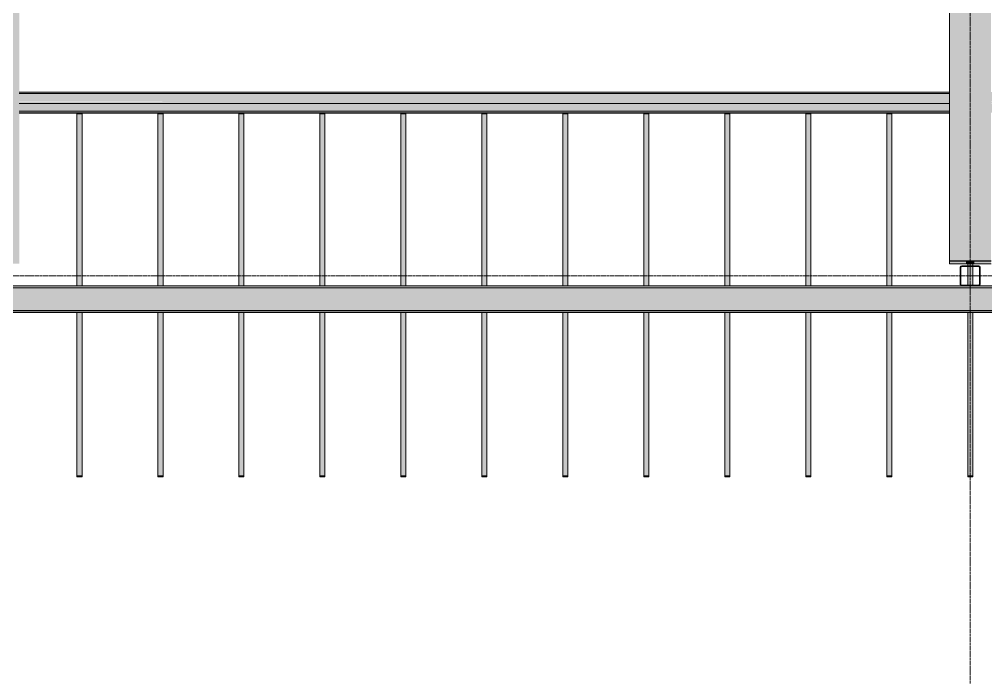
# Model space of a CAD drawing. Header units: inches. Extents: x 20139 to 37433, y -23296 to -20170.
# Drawn here: x 25408.1 to 25696, y -22904.1 to -22707.9 of the extents above; entities that cross this region are included whole.
import ezdxf

# ---------------------------------------------------------------- set-up
doc = ezdxf.new("R2010")
doc.units = ezdxf.units.IN
doc.header["$MEASUREMENT"] = 0
doc.linetypes.add('Grid Line 1_2_', pattern=[0.875, 0.5, -0.125, 0.125, -0.125])
for name, color, linetype, lineweight in [('S-BEAM', 12, 'Continuous', 9), ('S-COLS', 52, 'Continuous', 9), ('S-GRID', 1, 'Continuous', 9)]:
    doc.layers.add(name, color=color, linetype=linetype, lineweight=lineweight)

# ---------------------------------------------------------------- blocks, each defined once
blk = doc.blocks.new('HSS-Hollow Structural Section-Column - HSS6X6X1_4-V9-Structural Framing')
at = {"layer": 'S-COLS'}
h = blk.add_hatch(dxfattribs=at)
h.set_pattern_fill('FP_6', color=256, style=0, pattern_type=2)
h.set_pattern_definition([(225, (25691.39, -22784.303), (23.758788, -23.758788), []), (225, (25691.39, -22820.303), (23.758788, -23.758788), [])])
h.paths.add_polyline_path([(-2.53, 3), (-2.86, 2.86), (-3, 2.53), (-2.7, 2.7)], flags=0)
h.paths.add_polyline_path([(2.53, 3), (2.7, 2.7), (3, 2.53), (2.86, 2.86)], flags=0)
h.paths.add_polyline_path([(-2.53, 3), (-2.53, 2.77), (2.53, 2.77), (2.53, 3)], flags=0)
h.paths.add_polyline_path([(-3, -2.53), (-2.86, -2.86), (-2.53, -3), (-2.7, -2.7)], flags=0)
h.paths.add_polyline_path([(-3, 2.53), (-3, -2.53), (-2.77, -2.53), (-2.77, 2.53)], flags=0)
h.paths.add_polyline_path([(3, -2.53), (2.7, -2.7), (2.53, -3), (2.86, -2.86)], flags=0)
h.paths.add_polyline_path([(2.77, 2.53), (2.77, -2.53), (3, -2.53), (3, 2.53)], flags=0)
h.paths.add_polyline_path([(-2.53, -2.77), (-2.53, -3), (2.53, -3), (2.53, -2.77)], flags=0)
at = {"layer": 'S-COLS', "lineweight": 15}
for p, q in [((-2.53, 3), (2.53, 3)), ((-3, -2.53), (-3, 2.53)), ((-2.77, 2.53), (-2.77, -2.53)), ((2.53, 2.77), (-2.53, 2.77)), ((2.77, -2.53), (2.77, 2.53)), ((3, 2.53), (3, -2.53)), ((-2.53, -2.77), (2.53, -2.77)), ((2.53, -3), (-2.53, -3))]:
    blk.add_line(p, q, dxfattribs=at)
for centre, radius, start, end in [((-2.53, 2.53), 0.466, 90, 180), ((2.53, 2.53), 0.466, 360, 90), ((-2.53, 2.53), 0.233, 90, 180), ((2.53, 2.53), 0.233, 0, 90), ((-2.53, -2.53), 0.466, 180, 270), ((-2.53, -2.53), 0.233, 180, 270), ((2.53, -2.53), 0.466, 270, 360), ((2.53, -2.53), 0.233, 270, 360)]:
    blk.add_arc(centre, radius, start, end, dxfattribs=at)
blk = doc.blocks.new('W-Wide Flange - W21X166-782557-Structural Framing')
at = {"layer": 'S-BEAM'}
for points in [[(23668.28, -22779.87), (23671.09, -22779.87), (23671.09, -22368.05), (23658.69, -22368.05), (23658.69, -22779.87)], [(23671.09, -22780.75), (23671.09, -22779.92), (23666.16, -22779.92), (23666.16, -22780.75), (23668.28, -22780.75)]]:
    blk.add_hatch(color=256, dxfattribs=at).paths.add_polyline_path(points, flags=0)
blk = doc.blocks.new('W-Wide Flange - W21X166-V12-Structural Framing')
at = {"layer": 'S-BEAM'}
for points in [[(25685.19, -22779.87), (25697.59, -22779.87), (25697.59, -22360.55), (25691.39, -22360.55), (25691.39, -22368.05), (25685.19, -22368.05), (25685.19, -22762.9)], [(25690.13, -22780.75), (25690.13, -22779.92), (25685.19, -22779.92), (25685.19, -22780.75)], [(25690.13, -22780.75), (25691.02, -22780.71), (25690.98, -22779.92), (25690.13, -22779.92), (25690.13, -22780.75)], [(25691.77, -22780.71), (25691.77, -22779.96), (25691.02, -22779.96), (25691.02, -22780.71)], [(25697.59, -22780.75), (25697.59, -22779.92), (25692.66, -22779.92), (25692.66, -22780.75)]]:
    blk.add_hatch(color=256, dxfattribs=at).paths.add_polyline_path(points, flags=0)
h = blk.add_hatch(color=256, dxfattribs=at)
h.paths.add_polyline_path([(25692.03, -22779.92), (25691.77, -22779.96), (25691.8, -22780.72), (25692.03, -22780.74)], flags=0)
h.paths.add_polyline_path([(25692.21, -22779.92), (25692.03, -22779.92), (25692.03, -22780.74), (25692.21, -22780.74)], flags=0)
h.paths.add_polyline_path([(25692.66, -22780.75), (25692.65, -22779.92), (25692.21, -22779.92), (25692.21, -22780.74), (25692.42, -22780.75)], flags=0)
for p, q in [((25685.19, -22779.87), (25685.19, -22368.05)), ((25685.19, -22779.92), (25685.19, -22779.87)), ((25685.19, -22779.87), (25697.59, -22779.87)), ((25690.13, -22779.92), (25685.19, -22779.92)), ((25685.19, -22780.75), (25685.19, -22779.92)), ((25685.19, -22780.8), (25685.19, -22780.75)), ((25685.19, -22780.75), (25690.13, -22780.75)), ((25697.59, -22780.8), (25685.19, -22780.8)), ((25691.02, -22780.71), (25691.02, -22779.96)), ((25691.77, -22779.96), (25691.77, -22780.71)), ((25697.59, -22779.92), (25692.66, -22779.92)), ((25692.66, -22780.75), (25697.59, -22780.75))]:
    blk.add_line(p, q, dxfattribs=at)
for centre, start_param, end_param in [((25690.13, -22779.96), 0, 1.570796), ((25690.13, -22780.71), 4.712389, 6.283185), ((25692.66, -22779.96), 1.570796, 3.141593), ((25692.66, -22780.71), 3.141593, 4.712389)]:
    blk.add_ellipse(centre, major_axis=(0.89, 0), ratio=0.041631, start_param=start_param, end_param=end_param, dxfattribs=at)
blk = doc.blocks.new('Girt_C - 8_D-757212-Structural Framing')
at = {"layer": 'S-BEAM'}
for points in [[(26260.33, -22787.88), (26266.89, -22787.88), (26266.89, -22787.3), (24627.39, -22787.3), (24627.39, -22787.88), (26225.77, -22787.88)], [(24627.39, -22794.66), (26266.89, -22794.66), (26266.89, -22787.95), (24627.39, -22787.95)], [(26260.33, -22795.3), (26266.89, -22795.3), (26266.89, -22794.73), (24627.39, -22794.73), (24627.39, -22795.3), (26225.77, -22795.3)]]:
    blk.add_hatch(color=256, dxfattribs=at).paths.add_polyline_path(points, flags=0)
for p, q in [((24627.39, -22787.88), (26266.89, -22787.88)), ((24627.39, -22787.95), (26266.89, -22787.95)), ((25688.86, -22787.3), (25404.42, -22787.3)), ((25978.36, -22787.3), (25693.92, -22787.3)), ((24627.39, -22794.66), (26266.89, -22794.66)), ((24627.39, -22794.73), (26266.89, -22794.73)), ((24627.39, -22795.3), (26266.89, -22795.3))]:
    blk.add_line(p, q, dxfattribs=at)
blk = doc.blocks.new('Dimension Lumber - 2x8-835966-Structural Framing')
at = {"layer": 'S-BEAM'}
h = blk.add_hatch(color=256, dxfattribs=at)
h.paths.add_polyline_path([(22821.27, -22843.93), (22821.27, -22795.3), (22819.77, -22795.3), (22819.77, -22843.93)], flags=0)
h.paths.add_polyline_path([(22819.77, -22787.3), (22821.27, -22787.3), (22821.27, -22736.04), (22819.77, -22736.04), (22819.77, -22762.9)], flags=0)
blk.add_hatch(color=256, dxfattribs=at).paths.add_polyline_path([(22821.27, -22844.23), (22821.27, -22843.93), (22819.77, -22843.93), (22819.77, -22844.23)], flags=0)
for p, q in [((22821.27, -22736.04), (22819.77, -22736.04)), ((22819.77, -22787.3), (22819.77, -22736.04)), ((22821.27, -22787.3), (22821.27, -22736.04)), ((22819.77, -22843.93), (22819.77, -22795.3)), ((22821.27, -22843.93), (22821.27, -22795.3)), ((22819.77, -22844.23), (22819.77, -22843.93)), ((22819.77, -22843.93), (22821.27, -22843.93)), ((22821.27, -22844.23), (22819.77, -22844.23)), ((22821.27, -22843.93), (22821.27, -22844.23))]:
    blk.add_line(p, q, dxfattribs=at)
blk = doc.blocks.new('Dimension Lumber - 2x8-V37-Structural Framing')
at = {"layer": 'S-BEAM'}
h = blk.add_hatch(color=256, dxfattribs=at)
h.paths.add_polyline_path([(23086.64, -22843.93), (23086.64, -22795.3), (23085.14, -22795.3), (23085.14, -22843.93)], flags=0)
h.paths.add_polyline_path([(23086.64, -22787.07), (23086.64, -22781.54), (23085.14, -22781.54), (23085.14, -22787.07)], flags=0)
h.paths.add_polyline_path([(23086.64, -22781.3), (23086.64, -22780.8), (23085.14, -22780.8), (23085.14, -22781.3), (23086.53, -22781.3)], flags=0)
blk.add_hatch(color=256, dxfattribs=at).paths.add_polyline_path([(23086.64, -22844.23), (23086.64, -22843.93), (23085.14, -22843.93), (23085.14, -22844.23)], flags=0)
for p, q in [((23085.14, -22781.3), (23085.14, -22780.8)), ((23086.64, -22781.3), (23086.64, -22780.8)), ((23085.14, -22787.07), (23085.14, -22781.54)), ((23086.64, -22787.07), (23086.64, -22781.54)), ((23085.14, -22843.93), (23085.14, -22795.3)), ((23086.64, -22843.93), (23086.64, -22795.3)), ((23085.14, -22844.23), (23085.14, -22843.93)), ((23085.14, -22843.93), (23086.64, -22843.93)), ((23086.64, -22844.23), (23085.14, -22844.23)), ((23086.64, -22843.93), (23086.64, -22844.23))]:
    blk.add_line(p, q, dxfattribs=at)
blk = doc.blocks.new('Girt_Z - 8_D-834910-Structural Framing')
at = {"layer": 'S-BEAM'}
h = blk.add_hatch(color=256, dxfattribs=at)
h.paths.add_polyline_path([(25974.69, -22730.04), (25974.69, -22729.58), (25697.59, -22729.58), (25697.59, -22730.04), (25949.28, -22730.04)], flags=0)
h.paths.add_polyline_path([(25685.19, -22730.04), (25685.19, -22729.58), (25408.09, -22729.58), (25408.09, -22730.04), (25672.8, -22730.04)], flags=0)
h.paths.add_polyline_path([(25395.69, -22730.04), (25395.69, -22729.58), (25118.59, -22729.58), (25118.59, -22730.04), (25327.19, -22730.04)], flags=0)
h.paths.add_polyline_path([(25106.19, -22730.04), (25106.19, -22729.58), (24829.09, -22729.58), (24829.09, -22730.04), (25050.71, -22730.04)], flags=0)
h.paths.add_polyline_path([(24816.69, -22730.04), (24816.69, -22729.58), (24539.59, -22729.58), (24539.59, -22730.04), (24774.22, -22730.04)], flags=0)
h.paths.add_polyline_path([(24527.19, -22730.04), (24527.19, -22729.58), (24250.09, -22729.58), (24250.09, -22730.04), (24497.74, -22730.04)], flags=0)
h = blk.add_hatch(color=256, dxfattribs=at)
h.paths.add_polyline_path([(25974.69, -22732.4), (25974.69, -22730.04), (25697.59, -22730.04), (25697.59, -22732.4), (25949.28, -22732.4)], flags=0)
h.paths.add_polyline_path([(25685.19, -22732.4), (25685.19, -22730.04), (25408.09, -22730.04), (25408.09, -22732.4), (25672.8, -22732.4)], flags=0)
h.paths.add_polyline_path([(25395.69, -22732.4), (25395.69, -22730.04), (25118.59, -22730.04), (25118.59, -22732.4), (25327.19, -22732.4)], flags=0)
h.paths.add_polyline_path([(25106.19, -22732.4), (25106.19, -22730.04), (24829.09, -22730.04), (24829.09, -22732.4), (25050.71, -22732.4)], flags=0)
h.paths.add_polyline_path([(24816.69, -22732.4), (24816.69, -22730.04), (24539.59, -22730.04), (24539.59, -22732.4), (24774.22, -22732.4)], flags=0)
h.paths.add_polyline_path([(24527.19, -22732.4), (24527.19, -22730.04), (24250.09, -22730.04), (24250.09, -22732.4), (24497.74, -22732.4)], flags=0)
h = blk.add_hatch(color=256, dxfattribs=at)
h.paths.add_polyline_path([(25949.28, -22732.6), (25974.69, -22732.5), (25974.69, -22732.4), (25697.59, -22732.5), (25697.59, -22732.6), (25880.16, -22732.6)], flags=0)
h.paths.add_polyline_path([(25685.19, -22732.6), (25685.19, -22732.4), (25408.09, -22732.5), (25408.09, -22732.6), (25672.8, -22732.6)], flags=0)
h.paths.add_polyline_path([(25395.69, -22732.6), (25395.69, -22732.4), (25118.59, -22732.5), (25118.59, -22732.6), (25327.19, -22732.6)], flags=0)
h.paths.add_polyline_path([(25106.19, -22732.6), (25106.19, -22732.4), (24829.09, -22732.5), (24829.09, -22732.6), (25050.71, -22732.6)], flags=0)
h.paths.add_polyline_path([(24816.69, -22732.6), (24816.69, -22732.4), (24539.59, -22732.51), (24539.59, -22732.6), (24774.22, -22732.6)], flags=0)
h.paths.add_polyline_path([(24527.19, -22732.6), (24527.19, -22732.4), (24250.09, -22732.5), (24250.09, -22732.6), (24497.74, -22732.6)], flags=0)
h = blk.add_hatch(color=256, dxfattribs=at)
h.paths.add_polyline_path([(25974.69, -22732.91), (25974.69, -22732.6), (25697.59, -22732.6), (25697.59, -22732.91), (25949.28, -22732.91)], flags=0)
h.paths.add_polyline_path([(25685.19, -22732.91), (25685.19, -22732.6), (25408.09, -22732.6), (25408.09, -22732.91), (25672.8, -22732.91)], flags=0)
h.paths.add_polyline_path([(25395.69, -22732.91), (25395.69, -22732.6), (25118.59, -22732.6), (25118.59, -22732.91), (25327.19, -22732.91)], flags=0)
h.paths.add_polyline_path([(25106.19, -22732.91), (25106.19, -22732.6), (24829.09, -22732.6), (24829.09, -22732.91), (25050.71, -22732.91)], flags=0)
h.paths.add_polyline_path([(24816.69, -22732.91), (24816.69, -22732.6), (24539.59, -22732.6), (24539.59, -22732.91), (24774.22, -22732.91)], flags=0)
h.paths.add_polyline_path([(24527.19, -22732.91), (24527.19, -22732.6), (24250.09, -22732.6), (24250.09, -22732.91), (24497.74, -22732.91)], flags=0)
h = blk.add_hatch(color=256, dxfattribs=at)
h.paths.add_polyline_path([(25974.69, -22735.31), (25974.69, -22732.99), (25697.59, -22732.99), (25697.59, -22735.31), (25949.28, -22735.31)], flags=0)
h.paths.add_polyline_path([(25685.19, -22735.31), (25685.19, -22732.99), (25408.09, -22732.99), (25408.09, -22735.31), (25672.8, -22735.31)], flags=0)
h.paths.add_polyline_path([(25395.69, -22735.31), (25395.69, -22732.99), (25118.59, -22732.99), (25118.59, -22735.31), (25327.19, -22735.31)], flags=0)
h.paths.add_polyline_path([(25106.19, -22735.31), (25106.19, -22732.99), (24829.09, -22732.99), (24829.09, -22735.31), (25050.71, -22735.31)], flags=0)
h.paths.add_polyline_path([(24816.69, -22735.31), (24816.69, -22732.99), (24539.59, -22732.99), (24539.59, -22735.31), (24774.22, -22735.31)], flags=0)
h.paths.add_polyline_path([(24527.19, -22735.31), (24527.19, -22732.99), (24250.09, -22732.99), (24250.09, -22735.31), (24497.74, -22735.31)], flags=0)
h = blk.add_hatch(color=256, dxfattribs=at)
h.paths.add_polyline_path([(25974.69, -22735.74), (25974.69, -22735.31), (25697.59, -22735.31), (25697.59, -22735.74), (25949.28, -22735.74)], flags=0)
h.paths.add_polyline_path([(25685.19, -22735.74), (25685.19, -22735.31), (25408.09, -22735.31), (25408.09, -22735.74), (25672.8, -22735.74)], flags=0)
h.paths.add_polyline_path([(25395.69, -22735.74), (25395.69, -22735.31), (25118.59, -22735.31), (25118.59, -22735.74), (25327.19, -22735.74)], flags=0)
h.paths.add_polyline_path([(25106.19, -22735.74), (25106.19, -22735.31), (24829.09, -22735.31), (24829.09, -22735.74), (25050.71, -22735.74)], flags=0)
h.paths.add_polyline_path([(24816.69, -22735.74), (24816.69, -22735.31), (24539.59, -22735.31), (24539.59, -22735.74), (24774.22, -22735.74)], flags=0)
h.paths.add_polyline_path([(24527.19, -22735.74), (24527.19, -22735.31), (24250.09, -22735.31), (24250.09, -22735.74), (24497.74, -22735.74)], flags=0)
h = blk.add_hatch(color=256, dxfattribs=at)
h.paths.add_polyline_path([(25685.19, -22732.99), (25685.19, -22732.91), (25672.8, -22732.99)], flags=0)
h.paths.add_polyline_path([(25395.69, -22732.99), (25395.69, -22732.91), (25327.19, -22732.99)], flags=0)
h.paths.add_polyline_path([(25106.19, -22732.99), (25106.19, -22732.91), (25050.71, -22732.99)], flags=0)
h.paths.add_polyline_path([(24816.69, -22732.99), (24816.69, -22732.91), (24774.22, -22732.99)], flags=0)
h.paths.add_polyline_path([(24527.19, -22732.99), (24527.19, -22732.91), (24497.74, -22732.99)], flags=0)
h = blk.add_hatch(color=256, dxfattribs=at)
h.paths.add_polyline_path([(25974.69, -22735.82), (25974.69, -22735.74), (25949.28, -22735.82)], flags=0)
h.paths.add_polyline_path([(25685.19, -22735.82), (25685.19, -22735.74), (25672.8, -22735.82)], flags=0)
h.paths.add_polyline_path([(25395.69, -22735.82), (25395.69, -22735.74), (25327.19, -22735.82)], flags=0)
h.paths.add_polyline_path([(25106.19, -22735.82), (25106.19, -22735.74), (25050.71, -22735.82)], flags=0)
h.paths.add_polyline_path([(24816.69, -22735.82), (24816.69, -22735.74), (24774.22, -22735.82)], flags=0)
h.paths.add_polyline_path([(24527.19, -22735.82), (24527.19, -22735.74), (24497.74, -22735.82)], flags=0)
for p, q in [((25685.19, -22729.58), (25408.09, -22729.58)), ((25685.19, -22730.04), (25408.09, -22730.04)), ((25685.19, -22732.99), (25408.09, -22732.99)), ((25685.19, -22735.31), (25408.09, -22735.31)), ((25685.19, -22735.74), (25408.09, -22735.74)), ((25685.19, -22735.82), (25408.09, -22735.82))]:
    blk.add_line(p, q, dxfattribs=at)

msp = doc.modelspace()

# ---------------------------------------------------------------- linework, layer by layer
at = {"layer": 'S-BEAM'}
for p, q in [((25426.01523, -22736.0445), (25426.01523, -22735.82283)), ((25450.14023, -22736.0445), (25450.14023, -22735.82283)), ((25474.26523, -22736.0445), (25474.26523, -22735.82283)), ((25498.39023, -22736.0445), (25498.39023, -22735.82283)), ((25522.51523, -22736.0445), (25522.51523, -22735.82283)), ((25546.64023, -22736.0445), (25546.64023, -22735.82283)), ((25570.76523, -22736.0445), (25570.76523, -22735.82283)), ((25594.89023, -22736.0445), (25594.89023, -22735.82283)), ((25619.01523, -22736.0445), (25619.01523, -22735.82283)), ((25643.14023, -22736.0445), (25643.14023, -22735.82283)), ((25667.26523, -22736.0445), (25667.26523, -22735.82283)), ((25691.39023, -22781.30281), (25691.39023, -22780.80324)), ((25691.39023, -22784.30281), (25691.39023, -22781.53581))]:
    msp.add_line(p, q, dxfattribs=at)
at = {"layer": 'S-GRID', "linetype": 'Grid Line 1_2_'}
for p, q in [((25691.39023, -23275.7461), (25691.39023, -20486.01334)), ((26605.69865, -22784.30281), (21698.58403, -22784.30281))]:
    msp.add_line(p, q, dxfattribs=at)

# ---------------------------------------------------------------- block references
at = {"layer": 'S-BEAM'}
for name, p in [('W-Wide Flange - W21X166-V12-Structural Framing', (0, 0)), ('W-Wide Flange - W21X166-782557-Structural Framing', (1737, 0)), ('Girt_Z - 8_D-834910-Structural Framing', (0, 0)), ('Dimension Lumber - 2x8-835966-Structural Framing', (2605.5, 0)), ('Dimension Lumber - 2x8-835966-Structural Framing', (2629.625, 0)), ('Dimension Lumber - 2x8-835966-Structural Framing', (2653.75, 0)), ('Dimension Lumber - 2x8-835966-Structural Framing', (2677.875, 0)), ('Dimension Lumber - 2x8-835966-Structural Framing', (2702, 0)), ('Dimension Lumber - 2x8-835966-Structural Framing', (2726.125, 0)), ('Dimension Lumber - 2x8-835966-Structural Framing', (2750.25, 0)), ('Dimension Lumber - 2x8-835966-Structural Framing', (2774.375, 0)), ('Dimension Lumber - 2x8-835966-Structural Framing', (2798.5, 0)), ('Dimension Lumber - 2x8-835966-Structural Framing', (2822.625, 0)), ('Dimension Lumber - 2x8-835966-Structural Framing', (2846.75, 0)), ('Dimension Lumber - 2x8-V37-Structural Framing', (2605.5, 0)), ('Girt_C - 8_D-757212-Structural Framing', (0, 0))]:
    msp.add_blockref(name, p, dxfattribs=at)
at = {"layer": 'S-COLS', "rotation": 180}
msp.add_blockref('HSS-Hollow Structural Section-Column - HSS6X6X1_4-V9-Structural Framing', (25691.39023, -22784.30281), dxfattribs=at)

doc.saveas('drawing.dxf')
